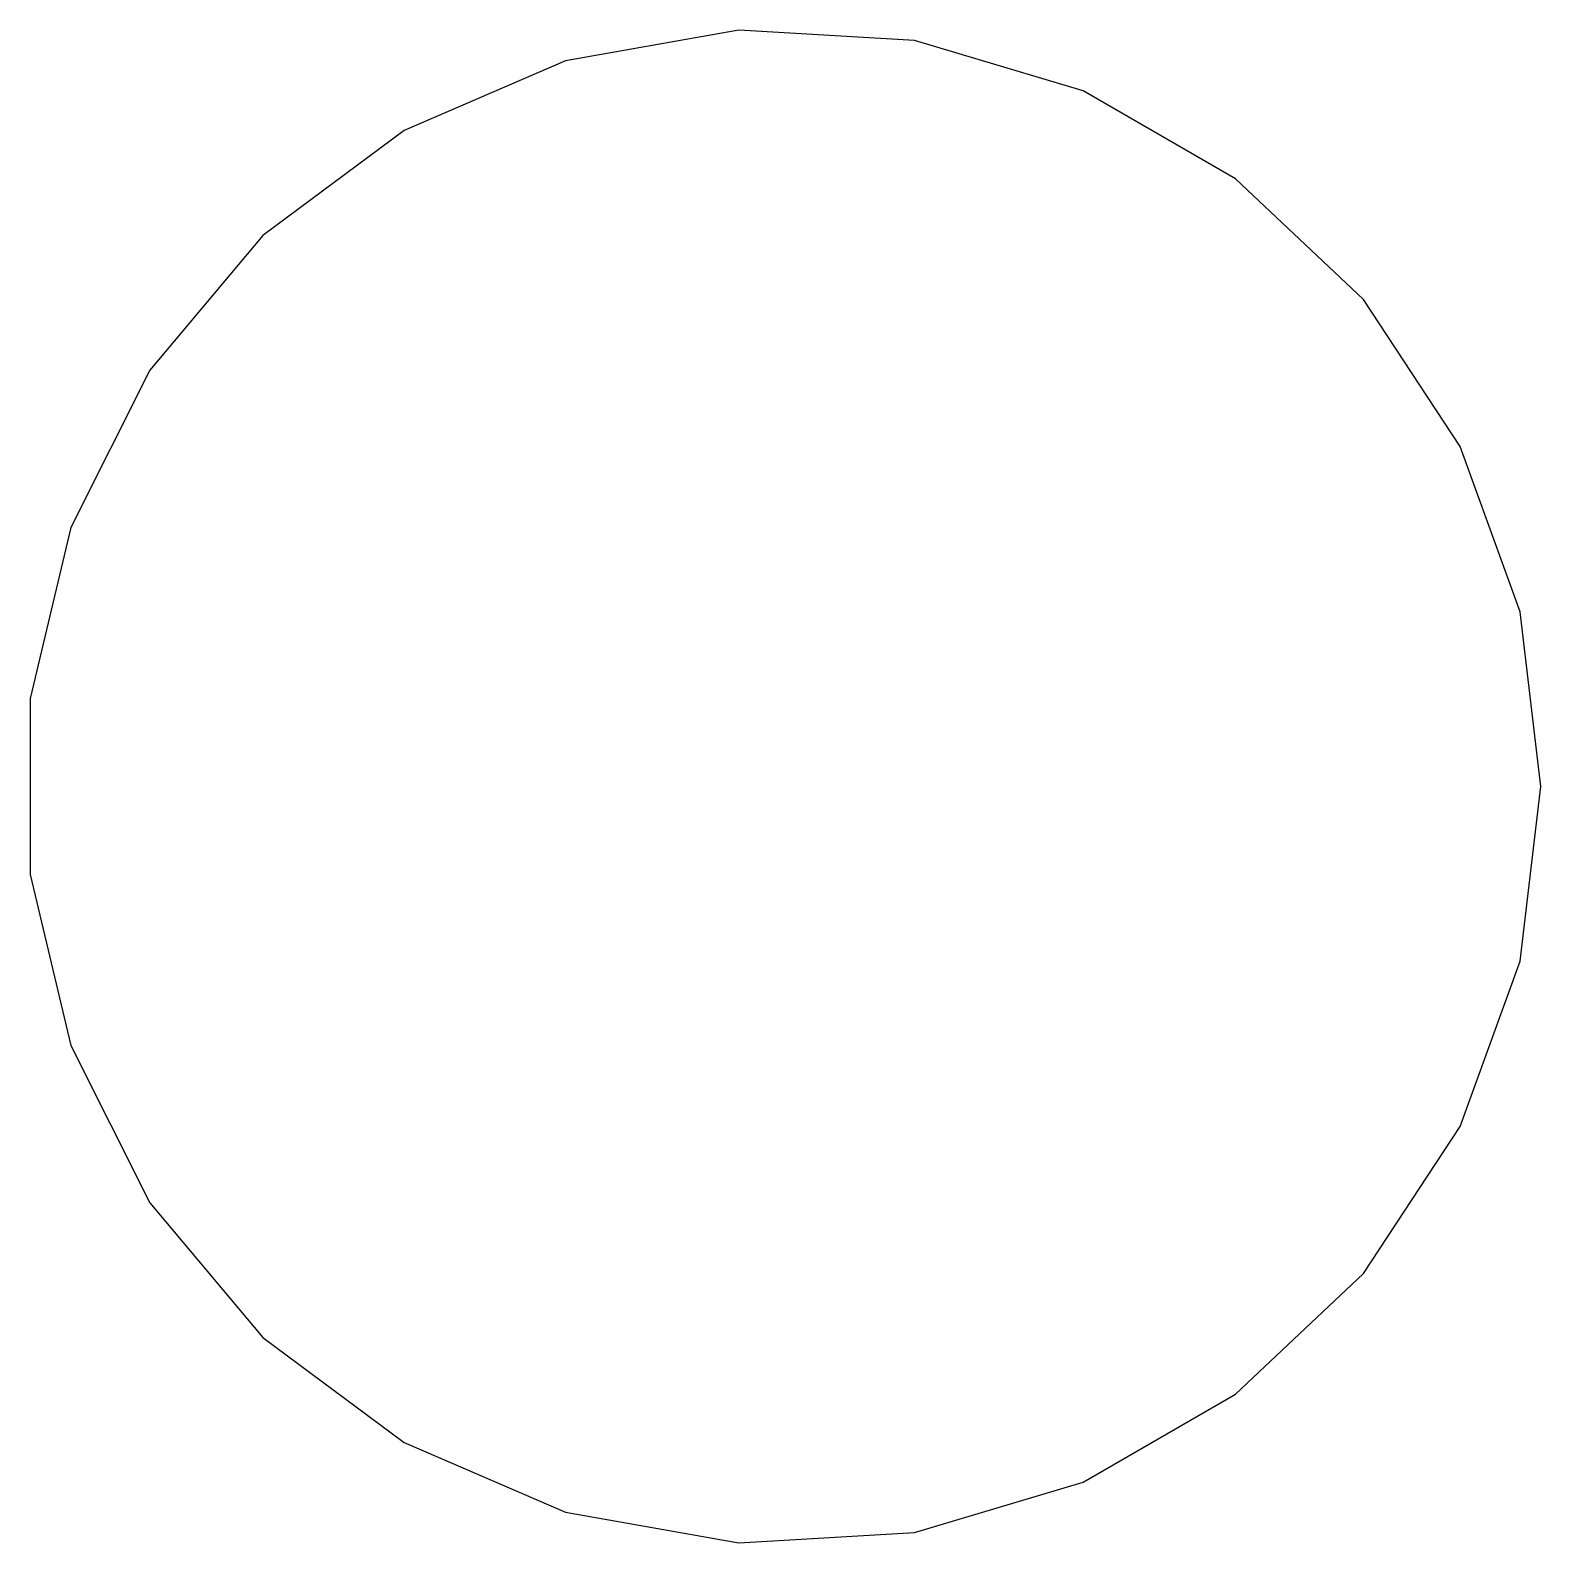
# Model space of a CAD drawing. Header units: metres. Extents: x -5 to 5, y -7 to 7.
# Drawn here: x -5.043 to -2.95, y -7.048 to -4.952 of the extents above.
import ezdxf

# ---------------------------------------------------------------- set-up
doc = ezdxf.new("R2010")
doc.units = ezdxf.units.M

msp = doc.modelspace()

# ---------------------------------------------------------------- linework, layer by layer
for p, q in [((-4.06105, -4.95177), (-4.30113, -4.99411)), ((-3.81766, -4.96594), (-4.06105, -4.95177)), ((-3.58411, -5.03586), (-3.81766, -4.96594)), ((-4.30113, -4.99411), (-4.52499, -5.09067)), ((-3.37297, -5.15776), (-3.58411, -5.03586)), ((-4.52499, -5.09067), (-4.72055, -5.23625)), ((-3.19565, -5.32506), (-3.37297, -5.15776)), ((-4.72055, -5.23625), (-4.87726, -5.423)), ((-3.06168, -5.52875), (-3.19565, -5.32506)), ((-4.87726, -5.423), (-4.98666, -5.64087)), ((-2.9783, -5.75784), (-3.06168, -5.52875)), ((-4.98666, -5.64087), (-5.04289, -5.8781)), ((-2.95, -6), (-2.9783, -5.75784)), ((-5.04289, -5.8781), (-5.04289, -6.12189)), ((-2.9783, -6.24214), (-2.95, -6)), ((-5.04289, -6.12189), (-4.98666, -6.35912)), ((-3.06168, -6.47124), (-2.9783, -6.24214)), ((-4.98666, -6.35912), (-4.87726, -6.57698)), ((-3.19565, -6.67493), (-3.06168, -6.47124)), ((-4.87726, -6.57698), (-4.72055, -6.76373)), ((-3.37297, -6.84222), (-3.19565, -6.67493)), ((-4.72055, -6.76373), (-4.52499, -6.90932)), ((-3.58411, -6.96413), (-3.37297, -6.84222)), ((-4.52499, -6.90932), (-4.30113, -7.00587)), ((-3.81766, -7.03404), (-3.58411, -6.96413)), ((-4.30113, -7.00587), (-4.06105, -7.04822)), ((-4.06105, -7.04822), (-3.81766, -7.03404))]:
    msp.add_line(p, q)

doc.saveas('drawing.dxf')
